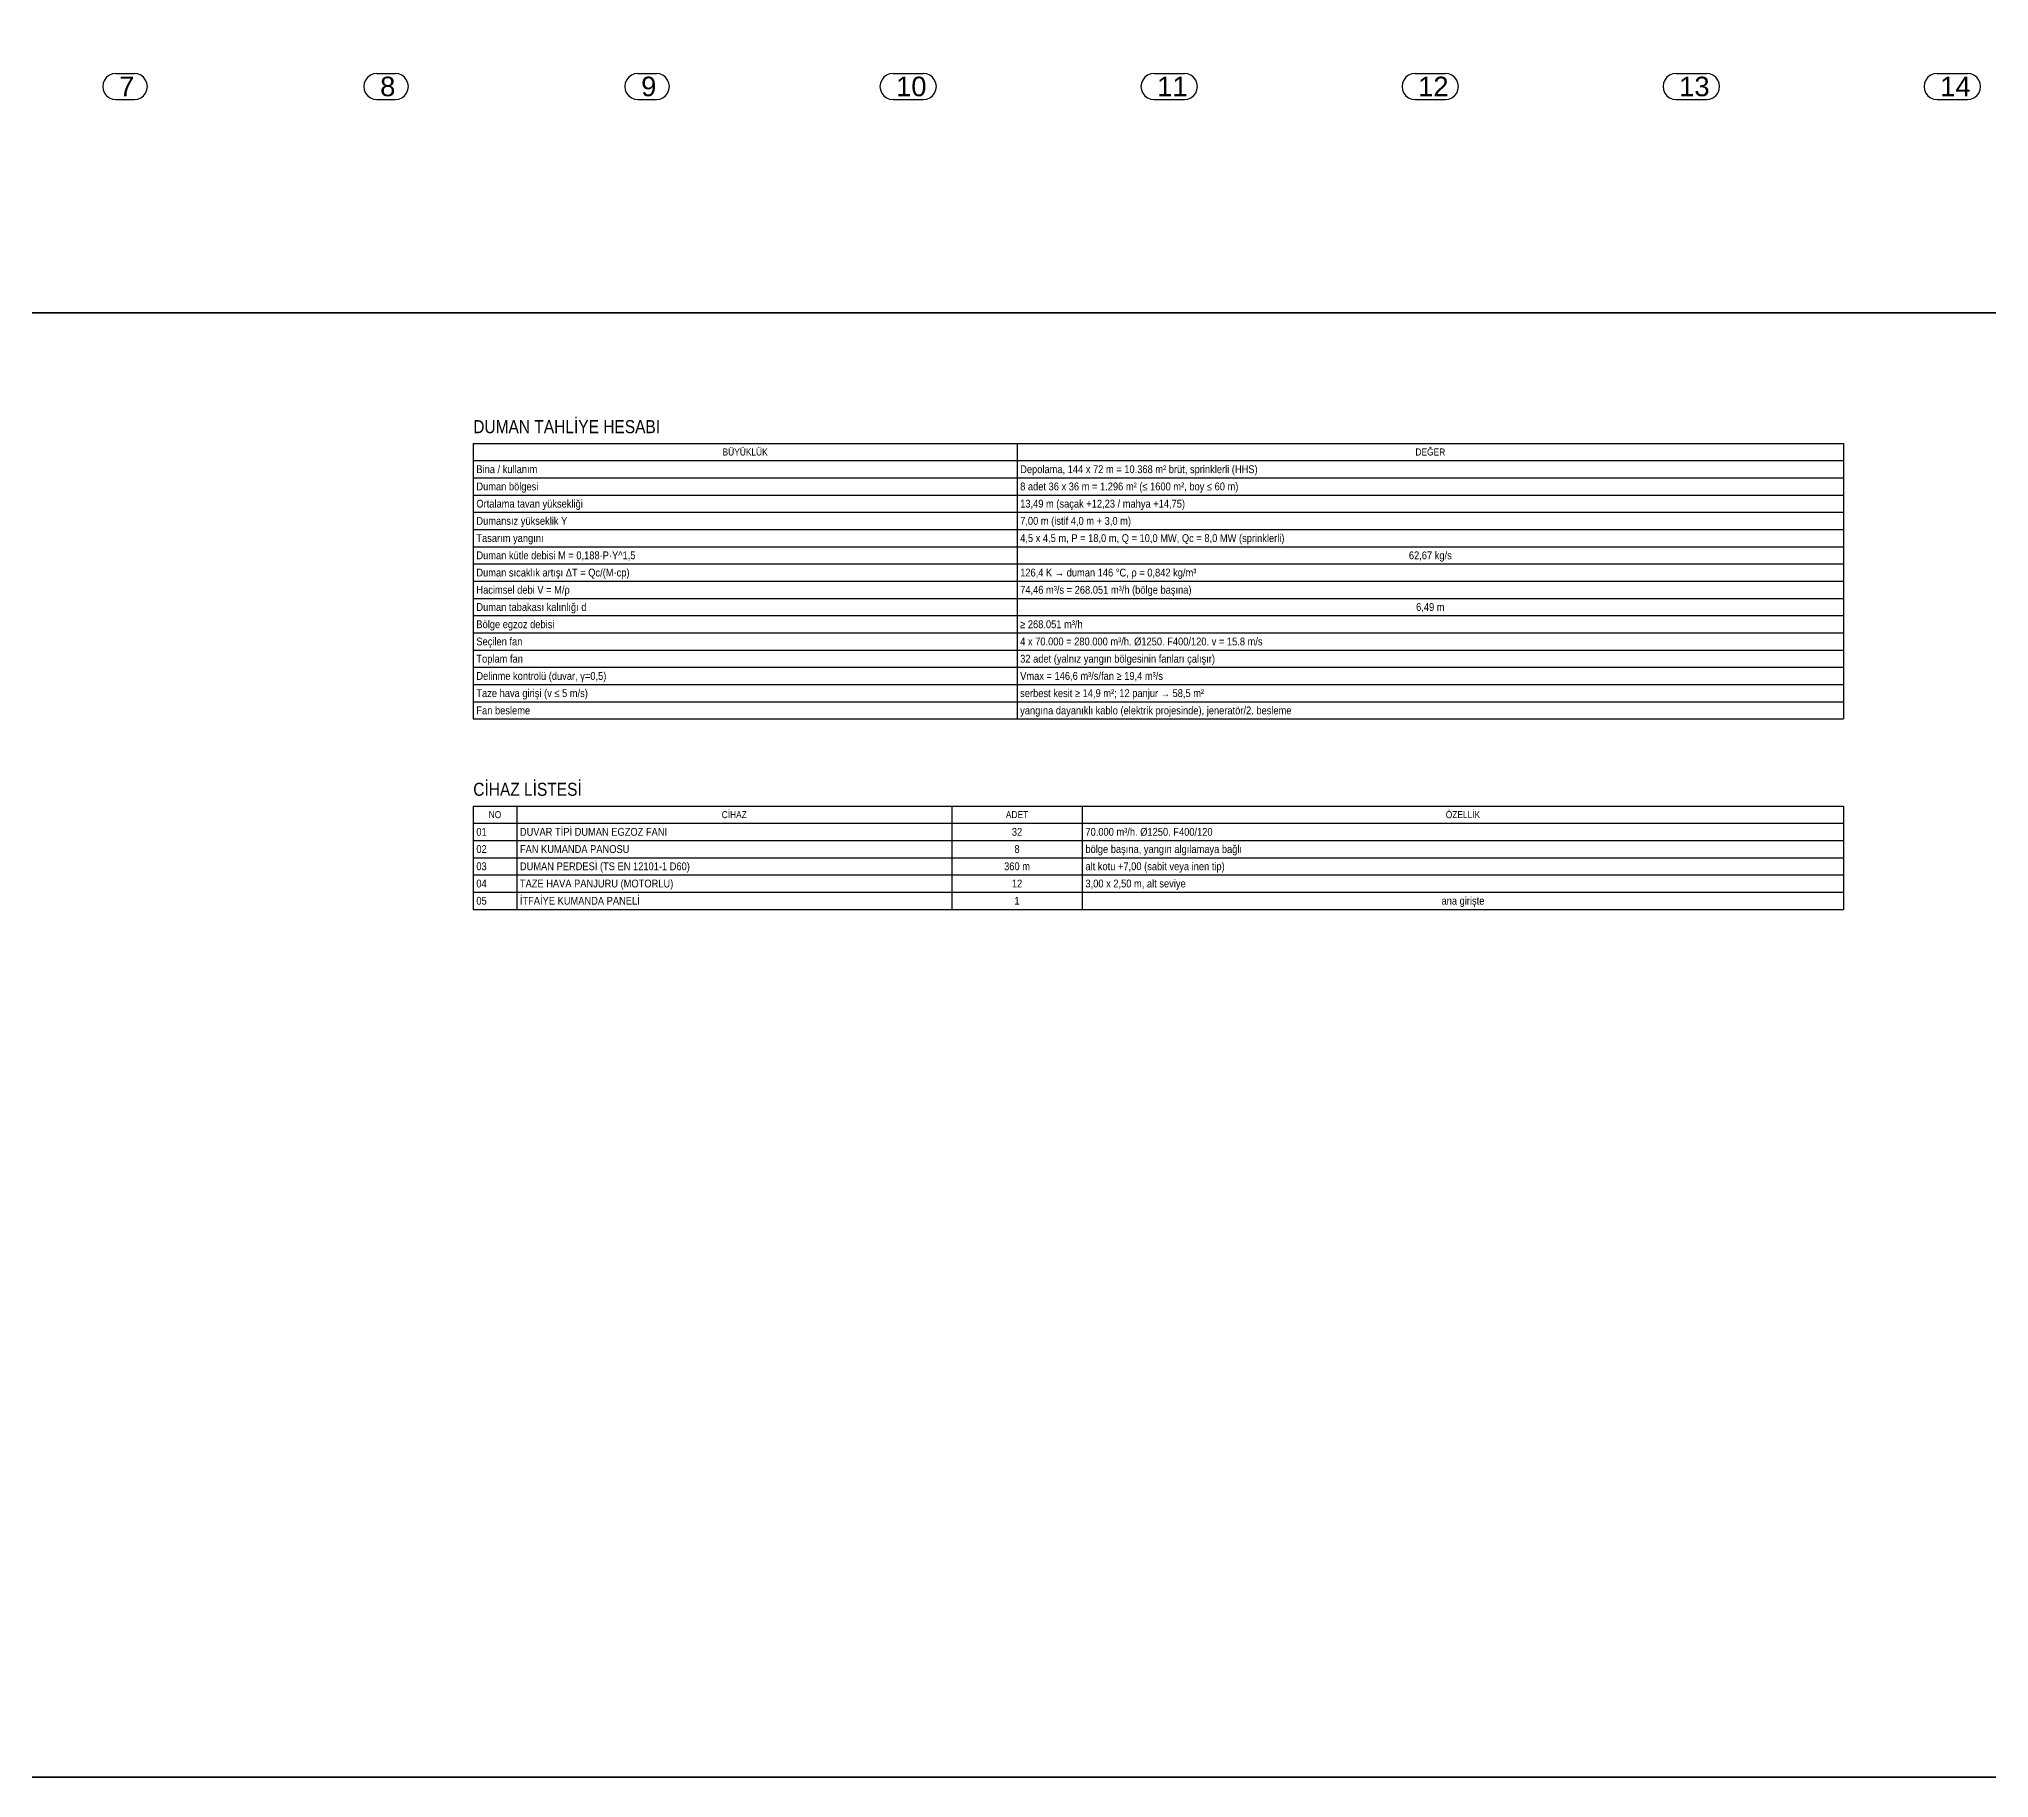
# Model space of a CAD drawing. Header units: centimetres. Extents: x 184307 to 200911, y 3888 to 16958.
# Drawn here: x 188811 to 193293, y 3888 to 7886 of the extents above; entities that cross this region are included whole.
import ezdxf
from ezdxf.enums import TextEntityAlignment as Align

# ---------------------------------------------------------------- set-up
doc = ezdxf.new("R2010")
doc.units = ezdxf.units.CM
doc.header["$LTSCALE"] = 20
for name, color, linetype in [('ROTAS-HESAP-BASLIK', 2, 'CONTINUOUS'), ('ROTAS-HESAP-CIZGI', 8, 'CONTINUOUS'), ('ROTAS-HESAP-YAZI', 7, 'CONTINUOUS'), ('ROTAS-MIMARI-AKS', 8, 'CONTINUOUS'), ('ROTAS-PAFTA', 7, 'CONTINUOUS')]:
    doc.layers.add(name, color=color, linetype=linetype)
doc.styles.add('ROTAS', font='arial.ttf')

msp = doc.modelspace()

# ---------------------------------------------------------------- linework, layer by layer
at = {"layer": 'ROTAS-HESAP-CIZGI'}
for p, q in [((189809, 6956), (192959, 6956)), ((189809, 6956), (189809, 6322.4)), ((191059, 6956), (191059, 6322.4)), ((192959, 6956), (192959, 6322.4)), ((189809, 6916.4), (192959, 6916.4)), ((189809, 6876.8), (192959, 6876.8)), ((189809, 6837.2), (192959, 6837.2)), ((189809, 6797.6), (192959, 6797.6)), ((189809, 6758), (192959, 6758)), ((189809, 6718.4), (192959, 6718.4)), ((189809, 6678.8), (192959, 6678.8)), ((189809, 6639.2), (192959, 6639.2)), ((189809, 6599.6), (192959, 6599.6)), ((189809, 6560), (192959, 6560)), ((189809, 6520.4), (192959, 6520.4)), ((189809, 6480.8), (192959, 6480.8)), ((189809, 6441.2), (192959, 6441.2)), ((189809, 6401.6), (192959, 6401.6)), ((189809, 6362), (192959, 6362)), ((189809, 6322.4), (192959, 6322.4)), ((189809, 6122.4), (192959, 6122.4)), ((189809, 6122.4), (189809, 5884.8)), ((189909, 6122.4), (189909, 5884.8)), ((190909, 6122.4), (190909, 5884.8)), ((191209, 6122.4), (191209, 5884.8)), ((192959, 6122.4), (192959, 5884.8)), ((189809, 6082.8), (192959, 6082.8)), ((189809, 6043.2), (192959, 6043.2)), ((189809, 6003.6), (192959, 6003.6)), ((189809, 5964), (192959, 5964)), ((189809, 5924.4), (192959, 5924.4)), ((189809, 5884.8), (192959, 5884.8))]:
    msp.add_line(p, q, dxfattribs=at)
at = {"layer": 'ROTAS-MIMARI-AKS'}
for points in [[(188987.6, 7806.3), (188979.8, 7805.2), (188972.6, 7802.2), (188966.4, 7797.5), (188961.6, 7791.3), (188958.6, 7784), (188957.6, 7776.3), (188958.6, 7768.5), (188961.6, 7761.3), (188966.4, 7755.1), (188972.6, 7750.3), (188979.8, 7747.3), (188987.6, 7746.3)], [(188987.6, 7806.3), (189030, 7806.3)], [(189030, 7746.3), (189037.7, 7747.3), (189045, 7750.3), (189051.2, 7755.1), (189055.9, 7761.3), (189058.9, 7768.5), (189060, 7776.3), (189058.9, 7784), (189055.9, 7791.3), (189051.2, 7797.5), (189045, 7802.2), (189037.7, 7805.2), (189030, 7806.3)], [(189587.6, 7806.3), (189579.8, 7805.2), (189572.6, 7802.2), (189566.4, 7797.5), (189561.6, 7791.3), (189558.6, 7784), (189557.6, 7776.3), (189558.6, 7768.5), (189561.6, 7761.3), (189566.4, 7755.1), (189572.6, 7750.3), (189579.8, 7747.3), (189587.6, 7746.3)], [(189587.6, 7806.3), (189630, 7806.3)], [(189630, 7746.3), (189637.7, 7747.3), (189645, 7750.3), (189651.2, 7755.1), (189655.9, 7761.3), (189658.9, 7768.5), (189660, 7776.3), (189658.9, 7784), (189655.9, 7791.3), (189651.2, 7797.5), (189645, 7802.2), (189637.7, 7805.2), (189630, 7806.3)], [(190187.6, 7806.3), (190179.8, 7805.2), (190172.6, 7802.2), (190166.4, 7797.5), (190161.6, 7791.3), (190158.6, 7784), (190157.6, 7776.3), (190158.6, 7768.5), (190161.6, 7761.3), (190166.4, 7755.1), (190172.6, 7750.3), (190179.8, 7747.3), (190187.6, 7746.3)], [(190187.6, 7806.3), (190230, 7806.3)], [(190230, 7746.3), (190237.7, 7747.3), (190245, 7750.3), (190251.2, 7755.1), (190255.9, 7761.3), (190258.9, 7768.5), (190260, 7776.3), (190258.9, 7784), (190255.9, 7791.3), (190251.2, 7797.5), (190245, 7802.2), (190237.7, 7805.2), (190230, 7806.3)], [(190773.9, 7806.3), (190766.2, 7805.2), (190758.9, 7802.2), (190752.7, 7797.5), (190747.9, 7791.3), (190745, 7784), (190743.9, 7776.3), (190745, 7768.5), (190747.9, 7761.3), (190752.7, 7755.1), (190758.9, 7750.3), (190766.2, 7747.3), (190773.9, 7746.3)], [(190773.9, 7806.3), (190843.6, 7806.3)], [(190843.6, 7746.3), (190851.4, 7747.3), (190858.6, 7750.3), (190864.9, 7755.1), (190869.6, 7761.3), (190872.6, 7768.5), (190873.6, 7776.3), (190872.6, 7784), (190869.6, 7791.3), (190864.9, 7797.5), (190858.6, 7802.2), (190851.4, 7805.2), (190843.6, 7806.3)], [(191373.9, 7806.3), (191366.2, 7805.2), (191358.9, 7802.2), (191352.7, 7797.5), (191347.9, 7791.3), (191345, 7784), (191343.9, 7776.3), (191345, 7768.5), (191347.9, 7761.3), (191352.7, 7755.1), (191358.9, 7750.3), (191366.2, 7747.3), (191373.9, 7746.3)], [(191373.9, 7806.3), (191443.6, 7806.3)], [(191443.6, 7746.3), (191451.4, 7747.3), (191458.6, 7750.3), (191464.9, 7755.1), (191469.6, 7761.3), (191472.6, 7768.5), (191473.6, 7776.3), (191472.6, 7784), (191469.6, 7791.3), (191464.9, 7797.5), (191458.6, 7802.2), (191451.4, 7805.2), (191443.6, 7806.3)], [(191973.9, 7806.3), (191966.2, 7805.2), (191958.9, 7802.2), (191952.7, 7797.5), (191947.9, 7791.3), (191945, 7784), (191943.9, 7776.3), (191945, 7768.5), (191947.9, 7761.3), (191952.7, 7755.1), (191958.9, 7750.3), (191966.2, 7747.3), (191973.9, 7746.3)], [(191973.9, 7806.3), (192043.6, 7806.3)], [(192043.6, 7746.3), (192051.4, 7747.3), (192058.6, 7750.3), (192064.9, 7755.1), (192069.6, 7761.3), (192072.6, 7768.5), (192073.6, 7776.3), (192072.6, 7784), (192069.6, 7791.3), (192064.9, 7797.5), (192058.6, 7802.2), (192051.4, 7805.2), (192043.6, 7806.3)], [(192573.9, 7806.3), (192566.2, 7805.2), (192558.9, 7802.2), (192552.7, 7797.5), (192547.9, 7791.3), (192545, 7784), (192543.9, 7776.3), (192545, 7768.5), (192547.9, 7761.3), (192552.7, 7755.1), (192558.9, 7750.3), (192566.2, 7747.3), (192573.9, 7746.3)], [(192573.9, 7806.3), (192643.6, 7806.3)], [(192643.6, 7746.3), (192651.4, 7747.3), (192658.6, 7750.3), (192664.9, 7755.1), (192669.6, 7761.3), (192672.6, 7768.5), (192673.6, 7776.3), (192672.6, 7784), (192669.6, 7791.3), (192664.9, 7797.5), (192658.6, 7802.2), (192651.4, 7805.2), (192643.6, 7806.3)], [(193173.9, 7806.3), (193166.2, 7805.2), (193158.9, 7802.2), (193152.7, 7797.5), (193147.9, 7791.3), (193145, 7784), (193143.9, 7776.3), (193145, 7768.5), (193147.9, 7761.3), (193152.7, 7755.1), (193158.9, 7750.3), (193166.2, 7747.3), (193173.9, 7746.3)], [(193173.9, 7806.3), (193243.6, 7806.3)], [(193243.6, 7746.3), (193251.4, 7747.3), (193258.6, 7750.3), (193264.9, 7755.1), (193269.6, 7761.3), (193272.6, 7768.5), (193273.6, 7776.3), (193272.6, 7784), (193269.6, 7791.3), (193264.9, 7797.5), (193258.6, 7802.2), (193251.4, 7805.2), (193243.6, 7806.3)], [(188987.6, 7746.3), (189030, 7746.3)], [(189587.6, 7746.3), (189630, 7746.3)], [(190187.6, 7746.3), (190230, 7746.3)], [(190773.9, 7746.3), (190843.6, 7746.3)], [(191373.9, 7746.3), (191443.6, 7746.3)], [(191973.9, 7746.3), (192043.6, 7746.3)], [(192573.9, 7746.3), (192643.6, 7746.3)], [(193173.9, 7746.3), (193243.6, 7746.3)]]:
    msp.add_lwpolyline(points, dxfattribs=at)
at = {"layer": 'ROTAS-PAFTA', "const_width": 4}
for points in [[(184309, 7256), (200909, 7256), (200909, 16956), (184309, 16956)], [(184309, 3890), (200909, 3890), (200909, 7256), (184309, 7256)]]:
    msp.add_lwpolyline(points, close=True, dxfattribs=at)

# ---------------------------------------------------------------- texts
at = {"layer": 'ROTAS-HESAP-BASLIK', "style": 'ROTAS', "width": 0.85}
for s, p in [('DUMAN TAHLİYE HESABI', (189809, 6970.4)), ('CİHAZ LİSTESİ', (189809, 6136.8))]:
    msp.add_text(s, height=30, dxfattribs=at).set_placement(p, align=Align.BOTTOM_LEFT)
for s, p in [('BÜYÜKLÜK', (190434, 6936.2)), ('DEĞER', (192009, 6936.2)), ('NO', (189859, 6102.6)), ('CİHAZ', (190409, 6102.6)), ('ADET', (191059, 6102.6)), ('ÖZELLİK', (192084, 6102.6))]:
    msp.add_text(s, height=16.2, dxfattribs=at).set_placement(p, align=Align.MIDDLE_CENTER)
at = {"layer": 'ROTAS-HESAP-YAZI', "style": 'ROTAS', "width": 0.85}
for s, p in [('Bina / kullanım', (189816.2, 6896.6)), ('Depolama, 144 x 72 m = 10.368 m² brüt, sprinklerli (HHS)', (191066.2, 6896.6)), ('Duman bölgesi', (189816.2, 6857)), ('8 adet 36 x 36 m = 1.296 m² (≤ 1600 m², boy ≤ 60 m)', (191066.2, 6857)), ('Ortalama tavan yüksekliği', (189816.2, 6817.4)), ('13,49 m (saçak +12,23 / mahya +14,75)', (191066.2, 6817.4)), ('Dumansız yükseklik Y', (189816.2, 6777.8)), ('7,00 m (istif 4,0 m + 3,0 m)', (191066.2, 6777.8)), ('Tasarım yangını', (189816.2, 6738.2)), ('4,5 x 4,5 m, P = 18,0 m, Q = 10,0 MW, Qc = 8,0 MW (sprinklerli)', (191066.2, 6738.2)), ('Duman kütle debisi M = 0,188·P·Y^1,5', (189816.2, 6698.6)), ('Duman sıcaklık artışı ΔT = Qc/(M·cp)', (189816.2, 6659)), ('126,4 K → duman 146 °C, ρ = 0,842 kg/m³', (191066.2, 6659)), ('Hacimsel debi V = M/ρ', (189816.2, 6619.4)), ('Duman tabakası kalınlığı d', (189816.2, 6579.8)), ('74,46 m³/s = 268.051 m³/h (bölge başına)', (191066.2, 6619.4)), ('Bölge egzoz debisi', (189816.2, 6540.2)), ('≥ 268.051 m³/h', (191066.2, 6540.2)), ('Seçilen fan', (189816.2, 6500.6)), ('4 x 70.000 = 280.000 m³/h. Ø1250. F400/120. v = 15.8 m/s', (191066.2, 6500.6)), ('Toplam fan', (189816.2, 6461)), ('32 adet (yalnız yangın bölgesinin fanları çalışır)', (191066.2, 6461)), ('Delinme kontrolü (duvar, γ=0,5)', (189816.2, 6421.4)), ('Vmax = 146,6 m³/s/fan ≥ 19,4 m³/s', (191066.2, 6421.4)), ('Taze hava girişi (v ≤ 5 m/s)', (189816.2, 6381.8)), ('serbest kesit ≥ 14,9 m²; 12 panjur → 58,5 m²', (191066.2, 6381.8)), ('Fan besleme', (189816.2, 6342.2)), ('yangına dayanıklı kablo (elektrik projesinde), jeneratör/2. besleme', (191066.2, 6342.2)), ('01', (189816.2, 6063)), ('DUVAR TİPİ DUMAN EGZOZ FANI', (189916.2, 6063)), ('70.000 m³/h. Ø1250. F400/120', (191216.2, 6063)), ('02', (189816.2, 6023.4)), ('FAN KUMANDA PANOSU', (189916.2, 6023.4)), ('bölge başına, yangın algılamaya bağlı', (191216.2, 6023.4)), ('03', (189816.2, 5983.8)), ('DUMAN PERDESİ (TS EN 12101-1 D60)', (189916.2, 5983.8)), ('alt kotu +7,00 (sabit veya inen tip)', (191216.2, 5983.8)), ('04', (189816.2, 5944.2)), ('TAZE HAVA PANJURU (MOTORLU)', (189916.2, 5944.2)), ('İTFAİYE KUMANDA PANELİ', (189916.2, 5904.6)), ('3,00 x 2,50 m, alt seviye', (191216.2, 5944.2)), ('05', (189816.2, 5904.6))]:
    msp.add_text(s, height=18, dxfattribs=at).set_placement(p, align=Align.MIDDLE_LEFT)
for s, p in [('62,67 kg/s', (192009, 6698.6)), ('6,49 m', (192009, 6579.8)), ('32', (191059, 6063)), ('8', (191059, 6023.4)), ('360 m', (191059, 5983.8)), ('12', (191059, 5944.2)), ('1', (191059, 5904.6)), ('ana girişte', (192084, 5904.6))]:
    msp.add_text(s, height=18, dxfattribs=at).set_placement(p, align=Align.MIDDLE_CENTER)
at = {"layer": 'ROTAS-MIMARI-AKS', "style": 'ROTAS'}
for s, p in [('8', (189595, 7754)), ('9', (190195, 7754)), ('10', (190781, 7754)), ('12', (191981, 7754)), ('13', (192581, 7754)), ('7', (188995, 7754)), ('11', (191381, 7754)), ('14', (193181, 7754))]:
    msp.add_text(s, height=45, dxfattribs=at).set_placement(p)

doc.saveas('drawing.dxf')
